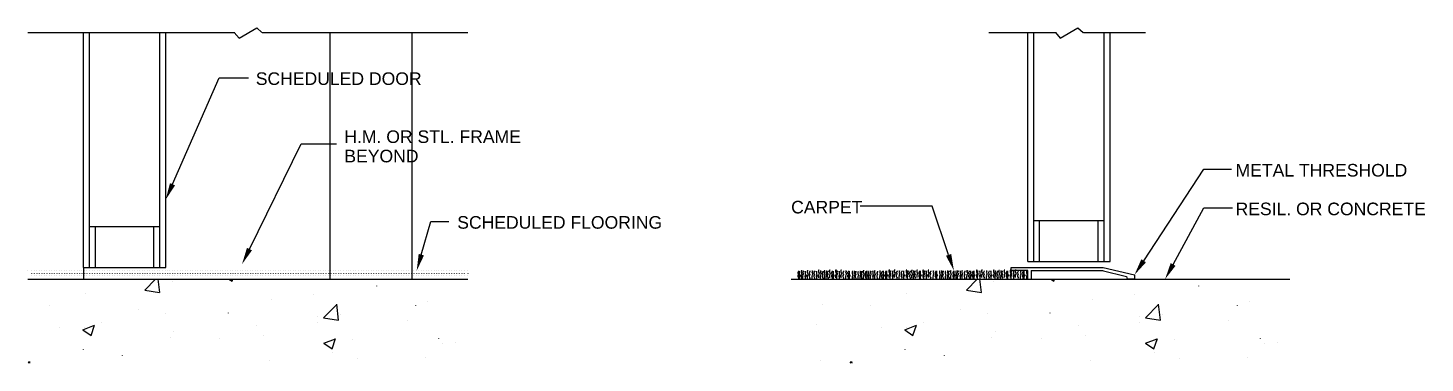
# Model space of a CAD drawing. Header units: millimetres. Extents: x 13966 to 119666, y -11631 to -5051.
# Drawn here: x 44126 to 60796, y -11631 to -7636 of the extents above; entities that cross this region are included whole.
import ezdxf

# ---------------------------------------------------------------- set-up
doc = ezdxf.new("R2010")
doc.units = ezdxf.units.MM
doc.header["$MEASUREMENT"] = 0
doc.layers.add('NewA-Zz_20_10_90-T_TextWindow', color=7, linetype='Continuous')
doc.layers.add('NewA-Zz_30_30-P_ExternalReferenceDrawing', color=7, linetype='Continuous')
doc.styles.add('GENERATED_STYLE_1', font='')
doc.styles.get('GENERATED_STYLE_1').set_extended_font_data('Arial')

msp = doc.modelspace()

# ---------------------------------------------------------------- hatches: boundary and pattern name
at = {"layer": 'NewA-Zz_30_30-P_ExternalReferenceDrawing', "linetype": 'Continuous', "lineweight": 13}
for points in [[(45881, -9512), (45820, -9486), (45770, -9682)], [(46799, -10287), (46739, -10257), (46680, -10452)], [(48851, -10348), (48788, -10329), (48764, -10531)], [(55142, -10330), (55079, -10351), (55175, -10530)], [(57466, -10430), (57411, -10393), (57329, -10579)], [(57819, -10471), (57761, -10439), (57694, -10631)]]:
    msp.add_hatch(color=7, dxfattribs=at).paths.add_polyline_path(points)

# ---------------------------------------------------------------- linework, layer by layer
at = {"layer": 'NewA-Zz_30_30-P_ExternalReferenceDrawing', "linetype": 'Continuous', "flags": 128}
for points in [[(46588, -7691), (46645, -7758), (46855, -7636), (46916, -7691)], [(56387, -7691), (56444, -7758), (56654, -7636), (56715, -7691)], [(44126, -7691), (46593, -7691)], [(44790, -10491), (44790, -7691)], [(44860, -10491), (44860, -7691)], [(45700, -10491), (45700, -7691)], [(45770, -10491), (45770, -7691)], [(46921, -7691), (49375, -7691)], [(47730, -10631), (47730, -7691)], [(48710, -10631), (48710, -7691)], [(55591, -7691), (56391, -7691)], [(56058, -10421), (56058, -7691)], [(56128, -10421), (56128, -7691)], [(56719, -7691), (57459, -7691)], [(56967, -10421), (56967, -7691)], [(57038, -10421), (57038, -7691)], [(45851, -9499), (46406, -8229), (46759, -8229)], [(46768, -10272), (47386, -9019), (47808, -9019)], [(57439, -10412), (58155, -9320), (58488, -9320)], [(55111, -10341), (54913, -9761), (54056, -9761)], [(57789, -10455), (58155, -9782), (58498, -9782)], [(44860, -10002), (45696, -10002)], [(48819, -10339), (48934, -9943), (49146, -9943)], [(56128, -9931), (56967, -9931)], [(56197, -10421), (56197, -9931)], [(56897, -10421), (56897, -9931)], [(44930, -10491), (44930, -10004)], [(45626, -10491), (45626, -10004)], [(44790, -10491), (44790, -10631)], [(44790, -10491), (45770, -10491)], [(56058, -10631), (56058, -10526), (55856, -10526), (55856, -10491)], [(55856, -10491), (56955, -10491)], [(56058, -10421), (57038, -10421)], [(56955, -10491), (57329, -10579), (57329, -10631)], [(44126, -10531), (44126, -10532)], [(44126, -10631), (49375, -10631)], [(44170, -10531), (44170, -10532)], [(44170, -10561), (44170, -10562)], [(44170, -10590), (44170, -10592)], [(44201, -10531), (44201, -10532)], [(44201, -10561), (44201, -10562)], [(44201, -10590), (44201, -10592)], [(44230, -10531), (44230, -10532)], [(44230, -10561), (44230, -10562)], [(44230, -10590), (44230, -10592)], [(44260, -10531), (44260, -10532)], [(44260, -10561), (44260, -10562)], [(44260, -10590), (44260, -10592)], [(44291, -10531), (44291, -10532)], [(44291, -10561), (44291, -10562)], [(44291, -10590), (44291, -10592)], [(44320, -10531), (44320, -10532)], [(44320, -10561), (44320, -10562)], [(44320, -10590), (44320, -10592)], [(44350, -10531), (44350, -10532)], [(44350, -10561), (44350, -10562)], [(44350, -10590), (44350, -10592)], [(44381, -10531), (44381, -10532)], [(44381, -10561), (44381, -10562)], [(44381, -10590), (44381, -10592)], [(44410, -10531), (44410, -10532)], [(44410, -10561), (44410, -10562)], [(44410, -10590), (44410, -10592)], [(44440, -10531), (44440, -10532)], [(44440, -10561), (44440, -10562)], [(44440, -10590), (44440, -10592)], [(44471, -10531), (44471, -10532)], [(44471, -10561), (44471, -10562)], [(44471, -10590), (44471, -10592)], [(44500, -10531), (44500, -10532)], [(44500, -10561), (44500, -10562)], [(44500, -10590), (44500, -10592)], [(44530, -10531), (44530, -10532)], [(44530, -10561), (44530, -10562)], [(44530, -10590), (44530, -10592)], [(44561, -10531), (44561, -10532)], [(44561, -10561), (44561, -10562)], [(44561, -10590), (44561, -10592)], [(44590, -10531), (44590, -10532)], [(44590, -10561), (44590, -10562)], [(44590, -10590), (44590, -10592)], [(44621, -10531), (44621, -10532)], [(44621, -10561), (44621, -10562)], [(44621, -10590), (44621, -10592)], [(44651, -10531), (44651, -10532)], [(44651, -10561), (44651, -10562)], [(44651, -10590), (44651, -10592)], [(44680, -10531), (44680, -10532)], [(44680, -10561), (44680, -10562)], [(44680, -10590), (44680, -10592)], [(44711, -10531), (44711, -10532)], [(44711, -10561), (44711, -10562)], [(44711, -10590), (44711, -10592)], [(44740, -10531), (44740, -10532)], [(44740, -10561), (44740, -10562)], [(44740, -10590), (44740, -10592)], [(44770, -10531), (44770, -10532)], [(44770, -10561), (44770, -10562)], [(44770, -10590), (44770, -10592)], [(44801, -10531), (44801, -10532)], [(44801, -10561), (44801, -10562)], [(44801, -10590), (44801, -10592)], [(44830, -10531), (44830, -10532)], [(44830, -10561), (44830, -10562)], [(44830, -10590), (44830, -10592)], [(44860, -10531), (44860, -10532)], [(44860, -10561), (44860, -10562)], [(44860, -10590), (44860, -10592)], [(44891, -10531), (44891, -10532)], [(44891, -10561), (44891, -10562)], [(44891, -10590), (44891, -10592)], [(44920, -10531), (44920, -10532)], [(44920, -10561), (44920, -10562)], [(44920, -10590), (44920, -10592)], [(44950, -10531), (44950, -10532)], [(44950, -10561), (44950, -10562)], [(44950, -10590), (44950, -10592)], [(44981, -10531), (44981, -10532)], [(44981, -10561), (44981, -10562)], [(44981, -10590), (44981, -10592)], [(45010, -10531), (45010, -10532)], [(45010, -10561), (45010, -10562)], [(45010, -10590), (45010, -10592)], [(45040, -10531), (45040, -10532)], [(45040, -10561), (45040, -10562)], [(45040, -10590), (45040, -10592)], [(45071, -10531), (45071, -10532)], [(45071, -10561), (45071, -10562)], [(45071, -10590), (45071, -10592)], [(45100, -10531), (45100, -10532)], [(45100, -10561), (45100, -10562)], [(45100, -10590), (45100, -10592)], [(45130, -10531), (45130, -10532)], [(45130, -10561), (45130, -10562)], [(45130, -10590), (45130, -10592)], [(45161, -10531), (45161, -10532)], [(45161, -10561), (45161, -10562)], [(45161, -10590), (45161, -10592)], [(45190, -10531), (45190, -10532)], [(45190, -10561), (45190, -10562)], [(45190, -10590), (45190, -10592)], [(45220, -10531), (45220, -10532)], [(45220, -10561), (45220, -10562)], [(45220, -10590), (45220, -10592)], [(45251, -10531), (45251, -10532)], [(45251, -10561), (45251, -10562)], [(45251, -10590), (45251, -10592)], [(45280, -10531), (45280, -10532)], [(45280, -10561), (45280, -10562)], [(45280, -10590), (45280, -10592)], [(45310, -10531), (45310, -10532)], [(45310, -10561), (45310, -10562)], [(45310, -10590), (45310, -10592)], [(45341, -10531), (45341, -10532)], [(45341, -10561), (45341, -10562)], [(45341, -10590), (45341, -10592)], [(45370, -10531), (45370, -10532)], [(45370, -10561), (45370, -10562)], [(45370, -10590), (45370, -10592)], [(45401, -10531), (45401, -10532)], [(45401, -10561), (45401, -10562)], [(45401, -10590), (45401, -10592)], [(45431, -10531), (45431, -10532)], [(45431, -10561), (45431, -10562)], [(45431, -10590), (45431, -10592)], [(45460, -10531), (45460, -10532)], [(45460, -10561), (45460, -10562)], [(45460, -10590), (45460, -10592)], [(45491, -10531), (45491, -10532)], [(45491, -10561), (45491, -10562)], [(45491, -10590), (45491, -10592)], [(45519, -10763), (45646, -10631)], [(45520, -10531), (45520, -10532)], [(45520, -10561), (45520, -10562)], [(45520, -10590), (45520, -10592)], [(45550, -10531), (45550, -10532)], [(45550, -10561), (45550, -10562)], [(45550, -10590), (45550, -10592)], [(45581, -10531), (45581, -10532)], [(45581, -10561), (45581, -10562)], [(45581, -10590), (45581, -10592)], [(45610, -10531), (45610, -10532)], [(45610, -10561), (45610, -10562)], [(45610, -10590), (45610, -10592)], [(45640, -10531), (45640, -10532)], [(45640, -10561), (45640, -10562)], [(45640, -10590), (45640, -10592)], [(45671, -10531), (45671, -10532)], [(45671, -10561), (45671, -10562)], [(45671, -10590), (45671, -10592)], [(45698, -10789), (45679, -10631)], [(45700, -10531), (45700, -10532)], [(45700, -10561), (45700, -10562)], [(45700, -10590), (45700, -10592)], [(45730, -10531), (45730, -10532)], [(45730, -10561), (45730, -10562)], [(45730, -10590), (45730, -10592)], [(45761, -10531), (45761, -10532)], [(45761, -10561), (45761, -10562)], [(45761, -10590), (45761, -10592)], [(45790, -10531), (45790, -10532)], [(45790, -10561), (45790, -10562)], [(45790, -10590), (45790, -10592)], [(45820, -10531), (45820, -10532)], [(45820, -10561), (45820, -10562)], [(45820, -10590), (45820, -10592)], [(45846, -10655), (45846, -10656)], [(45851, -10531), (45851, -10532)], [(45851, -10561), (45851, -10562)], [(45851, -10590), (45851, -10592)], [(45880, -10531), (45880, -10532)], [(45880, -10561), (45880, -10562)], [(45880, -10590), (45880, -10592)], [(45910, -10531), (45910, -10532)], [(45910, -10561), (45910, -10562)], [(45910, -10590), (45910, -10592)], [(45941, -10531), (45941, -10532)], [(45941, -10561), (45941, -10562)], [(45941, -10590), (45941, -10592)], [(45970, -10531), (45970, -10532)], [(45970, -10561), (45970, -10562)], [(45970, -10590), (45970, -10592)], [(46000, -10531), (46000, -10532)], [(46000, -10561), (46000, -10562)], [(46000, -10590), (46000, -10592)], [(46031, -10531), (46031, -10532)], [(46031, -10561), (46031, -10562)], [(46031, -10590), (46031, -10592)], [(46060, -10531), (46060, -10532)], [(46060, -10561), (46060, -10562)], [(46060, -10590), (46060, -10592)], [(46090, -10531), (46090, -10532)], [(46090, -10561), (46090, -10562)], [(46090, -10590), (46090, -10592)], [(46121, -10531), (46121, -10532)], [(46121, -10561), (46121, -10562)], [(46121, -10590), (46121, -10592)], [(46150, -10531), (46150, -10532)], [(46150, -10561), (46150, -10562)], [(46150, -10590), (46150, -10592)], [(46181, -10531), (46181, -10532)], [(46181, -10561), (46181, -10562)], [(46181, -10590), (46181, -10592)], [(46211, -10531), (46211, -10532)], [(46211, -10561), (46211, -10562)], [(46211, -10590), (46211, -10592)], [(46240, -10531), (46240, -10532)], [(46240, -10561), (46240, -10562)], [(46240, -10590), (46240, -10592)], [(46271, -10531), (46271, -10532)], [(46271, -10561), (46271, -10562)], [(46271, -10590), (46271, -10592)], [(46300, -10531), (46300, -10532)], [(46300, -10561), (46300, -10562)], [(46300, -10590), (46300, -10592)], [(46330, -10531), (46330, -10532)], [(46330, -10561), (46330, -10562)], [(46330, -10590), (46330, -10592)], [(46361, -10531), (46361, -10532)], [(46361, -10561), (46361, -10562)], [(46361, -10590), (46361, -10592)], [(46390, -10531), (46390, -10532)], [(46390, -10561), (46390, -10562)], [(46390, -10590), (46390, -10592)], [(46420, -10531), (46420, -10532)], [(46420, -10561), (46420, -10562)], [(46420, -10590), (46420, -10592)], [(46451, -10531), (46451, -10532)], [(46451, -10561), (46451, -10562)], [(46451, -10590), (46451, -10592)], [(46480, -10531), (46480, -10532)], [(46480, -10561), (46480, -10562)], [(46480, -10590), (46480, -10592)], [(46510, -10531), (46510, -10532)], [(46510, -10561), (46510, -10562)], [(46510, -10590), (46510, -10592)], [(46524, -10631), (46561, -10656)], [(46541, -10531), (46541, -10532)], [(46541, -10561), (46541, -10562)], [(46541, -10590), (46541, -10592)], [(46561, -10655), (46569, -10631)], [(46570, -10531), (46570, -10532)], [(46570, -10561), (46570, -10562)], [(46570, -10590), (46570, -10592)], [(46600, -10531), (46600, -10532)], [(46600, -10561), (46600, -10562)], [(46600, -10590), (46600, -10592)], [(46631, -10531), (46631, -10532)], [(46631, -10561), (46631, -10562)], [(46631, -10590), (46631, -10592)], [(46660, -10531), (46660, -10532)], [(46660, -10561), (46660, -10562)], [(46660, -10590), (46660, -10592)], [(46690, -10531), (46690, -10532)], [(46690, -10561), (46690, -10562)], [(46690, -10590), (46690, -10592)], [(46721, -10531), (46721, -10532)], [(46721, -10561), (46721, -10562)], [(46721, -10590), (46721, -10592)], [(46750, -10531), (46750, -10532)], [(46750, -10561), (46750, -10562)], [(46750, -10590), (46750, -10592)], [(46780, -10531), (46780, -10532)], [(46780, -10561), (46780, -10562)], [(46780, -10590), (46780, -10592)], [(46811, -10531), (46811, -10532)], [(46811, -10561), (46811, -10562)], [(46811, -10590), (46811, -10592)], [(46840, -10531), (46840, -10532)], [(46840, -10561), (46840, -10562)], [(46840, -10590), (46840, -10592)], [(46870, -10531), (46870, -10532)], [(46870, -10561), (46870, -10562)], [(46870, -10590), (46870, -10592)], [(46901, -10531), (46901, -10532)], [(46901, -10561), (46901, -10562)], [(46901, -10590), (46901, -10592)], [(46930, -10531), (46930, -10532)], [(46930, -10561), (46930, -10562)], [(46930, -10590), (46930, -10592)], [(46961, -10531), (46961, -10532)], [(46961, -10561), (46961, -10562)], [(46961, -10590), (46961, -10592)], [(46991, -10531), (46991, -10532)], [(46991, -10561), (46991, -10562)], [(46991, -10590), (46991, -10592)], [(47020, -10531), (47020, -10532)], [(47020, -10561), (47020, -10562)], [(47020, -10590), (47020, -10592)], [(47051, -10531), (47051, -10532)], [(47051, -10561), (47051, -10562)], [(47051, -10590), (47051, -10592)], [(47080, -10531), (47080, -10532)], [(47080, -10561), (47080, -10562)], [(47080, -10590), (47080, -10592)], [(47110, -10531), (47110, -10532)], [(47110, -10561), (47110, -10562)], [(47110, -10590), (47110, -10592)], [(47141, -10531), (47141, -10532)], [(47141, -10561), (47141, -10562)], [(47141, -10590), (47141, -10592)], [(47170, -10531), (47170, -10532)], [(47170, -10561), (47170, -10562)], [(47170, -10590), (47170, -10592)], [(47200, -10531), (47200, -10532)], [(47200, -10561), (47200, -10562)], [(47200, -10590), (47200, -10592)], [(47231, -10531), (47231, -10532)], [(47231, -10561), (47231, -10562)], [(47231, -10590), (47231, -10592)], [(47260, -10531), (47260, -10532)], [(47260, -10561), (47260, -10562)], [(47260, -10590), (47260, -10592)], [(47290, -10531), (47290, -10532)], [(47290, -10561), (47290, -10562)], [(47290, -10590), (47290, -10592)], [(47321, -10531), (47321, -10532)], [(47321, -10561), (47321, -10562)], [(47321, -10590), (47321, -10592)], [(47350, -10531), (47350, -10532)], [(47350, -10561), (47350, -10562)], [(47350, -10590), (47350, -10592)], [(47380, -10531), (47380, -10532)], [(47380, -10561), (47380, -10562)], [(47380, -10590), (47380, -10592)], [(47411, -10531), (47411, -10532)], [(47411, -10561), (47411, -10562)], [(47411, -10590), (47411, -10592)], [(47440, -10531), (47440, -10532)], [(47440, -10561), (47440, -10562)], [(47440, -10590), (47440, -10592)], [(47470, -10531), (47470, -10532)], [(47470, -10561), (47470, -10562)], [(47470, -10590), (47470, -10592)], [(47501, -10531), (47501, -10532)], [(47501, -10561), (47501, -10562)], [(47501, -10590), (47501, -10592)], [(47530, -10531), (47530, -10532)], [(47530, -10561), (47530, -10562)], [(47530, -10590), (47530, -10592)], [(47560, -10531), (47560, -10532)], [(47560, -10561), (47560, -10562)], [(47560, -10590), (47560, -10592)], [(47591, -10531), (47591, -10532)], [(47591, -10561), (47591, -10562)], [(47591, -10590), (47591, -10592)], [(47620, -10531), (47620, -10532)], [(47620, -10561), (47620, -10562)], [(47620, -10590), (47620, -10592)], [(47650, -10531), (47650, -10532)], [(47650, -10561), (47650, -10562)], [(47650, -10590), (47650, -10592)], [(47681, -10531), (47681, -10532)], [(47681, -10561), (47681, -10562)], [(47681, -10590), (47681, -10592)], [(47710, -10531), (47710, -10532)], [(47710, -10561), (47710, -10562)], [(47710, -10590), (47710, -10592)], [(47741, -10531), (47741, -10532)], [(47741, -10561), (47741, -10562)], [(47741, -10590), (47741, -10592)], [(47770, -10531), (47770, -10532)], [(47770, -10561), (47770, -10562)], [(47770, -10590), (47770, -10592)], [(47800, -10531), (47800, -10532)], [(47800, -10561), (47800, -10562)], [(47800, -10590), (47800, -10592)], [(47831, -10531), (47831, -10532)], [(47831, -10561), (47831, -10562)], [(47831, -10590), (47831, -10592)], [(47860, -10531), (47860, -10532)], [(47860, -10561), (47860, -10562)], [(47860, -10590), (47860, -10592)], [(47890, -10531), (47890, -10532)], [(47890, -10561), (47890, -10562)], [(47890, -10590), (47890, -10592)], [(47921, -10531), (47921, -10532)], [(47921, -10561), (47921, -10562)], [(47921, -10590), (47921, -10592)], [(47950, -10531), (47950, -10532)], [(47950, -10561), (47950, -10562)], [(47950, -10590), (47950, -10592)], [(47980, -10531), (47980, -10532)], [(47980, -10561), (47980, -10562)], [(47980, -10590), (47980, -10592)], [(48011, -10531), (48011, -10532)], [(48011, -10561), (48011, -10562)], [(48011, -10590), (48011, -10592)], [(48040, -10531), (48040, -10532)], [(48040, -10561), (48040, -10562)], [(48040, -10590), (48040, -10592)], [(48070, -10531), (48070, -10532)], [(48070, -10561), (48070, -10562)], [(48070, -10590), (48070, -10592)], [(48101, -10531), (48101, -10532)], [(48101, -10561), (48101, -10562)], [(48101, -10590), (48101, -10592)], [(48130, -10531), (48130, -10532)], [(48130, -10561), (48130, -10562)], [(48130, -10590), (48130, -10592)], [(48160, -10531), (48160, -10532)], [(48160, -10561), (48160, -10562)], [(48160, -10590), (48160, -10592)], [(48191, -10531), (48191, -10532)], [(48191, -10561), (48191, -10562)], [(48191, -10590), (48191, -10592)], [(48220, -10531), (48220, -10532)], [(48220, -10561), (48220, -10562)], [(48220, -10590), (48220, -10592)], [(48250, -10531), (48250, -10532)], [(48250, -10561), (48250, -10562)], [(48250, -10590), (48250, -10592)], [(48281, -10531), (48281, -10532)], [(48281, -10561), (48281, -10562)], [(48281, -10590), (48281, -10592)], [(48310, -10531), (48310, -10532)], [(48310, -10561), (48310, -10562)], [(48310, -10590), (48310, -10592)], [(48340, -10531), (48340, -10532)], [(48340, -10561), (48340, -10562)], [(48340, -10590), (48340, -10592)], [(48371, -10531), (48371, -10532)], [(48371, -10561), (48371, -10562)], [(48371, -10590), (48371, -10592)], [(48400, -10531), (48400, -10532)], [(48400, -10561), (48400, -10562)], [(48400, -10590), (48400, -10592)], [(48431, -10531), (48431, -10532)], [(48431, -10561), (48431, -10562)], [(48431, -10590), (48431, -10592)], [(48461, -10531), (48461, -10532)], [(48461, -10561), (48461, -10562)], [(48461, -10590), (48461, -10592)], [(48490, -10531), (48490, -10532)], [(48490, -10561), (48490, -10562)], [(48490, -10590), (48490, -10592)], [(48521, -10531), (48521, -10532)], [(48521, -10561), (48521, -10562)], [(48521, -10590), (48521, -10592)], [(48550, -10531), (48550, -10532)], [(48550, -10561), (48550, -10562)], [(48550, -10590), (48550, -10592)], [(48580, -10531), (48580, -10532)], [(48580, -10561), (48580, -10562)], [(48580, -10590), (48580, -10592)], [(48611, -10531), (48611, -10532)], [(48611, -10561), (48611, -10562)], [(48611, -10590), (48611, -10592)], [(48640, -10531), (48640, -10532)], [(48640, -10561), (48640, -10562)], [(48640, -10590), (48640, -10592)], [(48670, -10531), (48670, -10532)], [(48670, -10561), (48670, -10562)], [(48670, -10590), (48670, -10592)], [(48701, -10531), (48701, -10532)], [(48701, -10561), (48701, -10562)], [(48701, -10590), (48701, -10592)], [(48730, -10531), (48730, -10532)], [(48730, -10561), (48730, -10562)], [(48730, -10590), (48730, -10592)], [(48760, -10531), (48760, -10532)], [(48760, -10561), (48760, -10562)], [(48760, -10590), (48760, -10592)], [(48791, -10531), (48791, -10532)], [(48791, -10561), (48791, -10562)], [(48791, -10590), (48791, -10592)], [(48820, -10531), (48820, -10532)], [(48820, -10561), (48820, -10562)], [(48820, -10590), (48820, -10592)], [(48850, -10531), (48850, -10532)], [(48850, -10561), (48850, -10562)], [(48850, -10590), (48850, -10592)], [(48881, -10531), (48881, -10532)], [(48881, -10561), (48881, -10562)], [(48881, -10590), (48881, -10592)], [(48910, -10531), (48910, -10532)], [(48910, -10561), (48910, -10562)], [(48910, -10590), (48910, -10592)], [(48940, -10531), (48940, -10532)], [(48940, -10561), (48940, -10562)], [(48940, -10590), (48940, -10592)], [(48971, -10531), (48971, -10532)], [(48971, -10561), (48971, -10562)], [(48971, -10590), (48971, -10592)], [(49000, -10531), (49000, -10532)], [(49000, -10561), (49000, -10562)], [(49000, -10590), (49000, -10592)], [(49030, -10531), (49030, -10532)], [(49030, -10561), (49030, -10562)], [(49030, -10590), (49030, -10592)], [(49061, -10531), (49061, -10532)], [(49061, -10561), (49061, -10562)], [(49061, -10590), (49061, -10592)], [(49090, -10531), (49090, -10532)], [(49090, -10561), (49090, -10562)], [(49090, -10590), (49090, -10592)], [(49120, -10531), (49120, -10532)], [(49120, -10561), (49120, -10562)], [(49120, -10590), (49120, -10592)], [(49151, -10531), (49151, -10532)], [(49151, -10561), (49151, -10562)], [(49151, -10590), (49151, -10592)], [(49180, -10531), (49180, -10532)], [(49180, -10561), (49180, -10562)], [(49180, -10590), (49180, -10592)], [(49211, -10531), (49211, -10532)], [(49211, -10561), (49211, -10562)], [(49211, -10590), (49211, -10592)], [(49241, -10531), (49241, -10532)], [(49241, -10561), (49241, -10562)], [(49241, -10590), (49241, -10592)], [(49270, -10531), (49270, -10532)], [(49270, -10561), (49270, -10562)], [(49270, -10590), (49270, -10592)], [(49301, -10531), (49301, -10532)], [(49301, -10561), (49301, -10562)], [(49301, -10590), (49301, -10592)], [(49330, -10531), (49330, -10532)], [(49330, -10561), (49330, -10562)], [(49330, -10590), (49330, -10592)], [(49375, -10531), (49375, -10532)], [(49375, -10561), (49375, -10562)], [(49375, -10590), (49375, -10592)], [(53232, -10631), (59181, -10631)], [(53320, -10533), (53320, -10539), (53311, -10553), (53311, -10560), (53320, -10574), (53311, -10588), (53311, -10600), (53320, -10615), (53320, -10621), (53315, -10621)], [(53328, -10542), (53328, -10537), (53328, -10577), (53343, -10583), (53328, -10603), (53328, -10588), (53328, -10635)], [(53361, -10530), (53352, -10530), (53352, -10550), (53361, -10574), (53352, -10592), (53352, -10621)], [(53366, -10533), (53375, -10533), (53375, -10539), (53366, -10553), (53375, -10560), (53375, -10577), (53366, -10592), (53375, -10600), (53366, -10600), (53366, -10630)], [(53401, -10542), (53401, -10537), (53401, -10577), (53416, -10583), (53401, -10603), (53401, -10588), (53401, -10635)], [(53434, -10530), (53425, -10530), (53425, -10550), (53434, -10574), (53425, -10592), (53425, -10621)], [(53454, -10533), (53454, -10539), (53446, -10553), (53446, -10560), (53454, -10574), (53446, -10588), (53446, -10600), (53454, -10615), (53454, -10621), (53448, -10621)], [(53478, -10533), (53486, -10533), (53486, -10539), (53478, -10553), (53486, -10560), (53486, -10577), (53478, -10592), (53486, -10600), (53478, -10600), (53478, -10630)], [(53512, -10533), (53512, -10539), (53504, -10553), (53504, -10560), (53512, -10574), (53504, -10588), (53504, -10600), (53512, -10615), (53512, -10621), (53507, -10621)], [(53533, -10542), (53533, -10537), (53533, -10577), (53547, -10583), (53533, -10603), (53533, -10588), (53533, -10635)], [(53568, -10525), (53559, -10525), (53559, -10545), (53568, -10568), (53559, -10585), (53559, -10615)], [(53577, -10533), (53586, -10533), (53586, -10539), (53577, -10553), (53586, -10560), (53586, -10577), (53577, -10592), (53586, -10600), (53577, -10600), (53577, -10630)], [(53612, -10537), (53612, -10542), (53602, -10557), (53602, -10562), (53612, -10577), (53602, -10592), (53602, -10603), (53612, -10618), (53612, -10623), (53606, -10623)], [(53635, -10530), (53626, -10530), (53626, -10550), (53635, -10574), (53626, -10592), (53626, -10621)], [(53647, -10533), (53655, -10533), (53655, -10539), (53647, -10553), (53655, -10560), (53655, -10577), (53647, -10592), (53655, -10600), (53647, -10600), (53647, -10630)], [(53673, -10533), (53673, -10539), (53664, -10553), (53664, -10560), (53673, -10574), (53664, -10588), (53664, -10600), (53673, -10615), (53673, -10621), (53667, -10621)], [(53699, -10525), (53690, -10525), (53690, -10545), (53699, -10568), (53690, -10585), (53690, -10615)], [(53722, -10533), (53722, -10539), (53714, -10553), (53714, -10560), (53722, -10574), (53714, -10588), (53714, -10600), (53722, -10615), (53722, -10621), (53717, -10621)], [(53732, -10542), (53732, -10537), (53732, -10577), (53745, -10583), (53732, -10603), (53732, -10588), (53732, -10635)], [(53772, -10525), (53763, -10525), (53763, -10545), (53772, -10568), (53763, -10585), (53763, -10615)], [(53772, -10533), (53781, -10533), (53781, -10539), (53772, -10553), (53781, -10560), (53781, -10577), (53772, -10592), (53781, -10600), (53772, -10600), (53772, -10630)], [(53805, -10542), (53805, -10537), (53805, -10577), (53818, -10583), (53805, -10603), (53805, -10588), (53805, -10635)], [(53833, -10525), (53825, -10525), (53825, -10545), (53833, -10568), (53825, -10585), (53825, -10615)], [(53856, -10533), (53856, -10539), (53848, -10553), (53848, -10560), (53856, -10574), (53848, -10588), (53848, -10600), (53856, -10615), (53856, -10621), (53851, -10621)], [(53880, -10533), (53889, -10533), (53889, -10539), (53880, -10553), (53889, -10560), (53889, -10577), (53880, -10592), (53889, -10600), (53880, -10600), (53880, -10630)], [(53915, -10533), (53915, -10539), (53906, -10553), (53906, -10560), (53915, -10574), (53906, -10588), (53906, -10600), (53915, -10615), (53915, -10621), (53909, -10621)], [(53924, -10542), (53924, -10537), (53924, -10577), (53938, -10583), (53924, -10603), (53924, -10588), (53924, -10635)], [(53968, -10539), (53959, -10539), (53959, -10560), (53968, -10583), (53959, -10600), (53959, -10630)], [(53982, -10537), (53991, -10537), (53991, -10542), (53982, -10557), (53991, -10562), (53991, -10580), (53982, -10595), (53991, -10603), (53982, -10603), (53982, -10633)], [(54006, -10537), (54006, -10542), (53997, -10557), (53997, -10562), (54006, -10577), (53997, -10592), (53997, -10603), (54006, -10618), (54006, -10623), (53999, -10623)], [(54037, -10542), (54029, -10542), (54029, -10562), (54037, -10585), (54029, -10603), (54029, -10633)], [(54052, -10537), (54061, -10537), (54061, -10542), (54052, -10557), (54061, -10562), (54061, -10580), (54052, -10595), (54061, -10603), (54052, -10603), (54052, -10633)], [(54076, -10537), (54076, -10542), (54067, -10557), (54067, -10562), (54076, -10577), (54067, -10592), (54067, -10603), (54076, -10618), (54076, -10623), (54069, -10623)], [(54102, -10533), (54092, -10533), (54092, -10553), (54102, -10577), (54092, -10595), (54092, -10623)], [(54125, -10537), (54125, -10542), (54116, -10557), (54116, -10562), (54125, -10577), (54116, -10592), (54116, -10603), (54125, -10618), (54125, -10623), (54119, -10623)], [(54134, -10539), (54134, -10533), (54134, -10574), (54149, -10580), (54134, -10600), (54134, -10588), (54134, -10633)], [(54165, -10539), (54157, -10539), (54157, -10560), (54165, -10583), (54157, -10600), (54157, -10630)], [(54175, -10537), (54183, -10537), (54183, -10542), (54175, -10557), (54183, -10562), (54183, -10580), (54175, -10595), (54183, -10603), (54175, -10603), (54175, -10633)], [(54207, -10539), (54207, -10533), (54207, -10574), (54222, -10580), (54207, -10600), (54207, -10588), (54207, -10633)], [(54235, -10533), (54227, -10533), (54227, -10553), (54235, -10577), (54227, -10595), (54227, -10623)], [(54262, -10537), (54262, -10542), (54253, -10557), (54253, -10562), (54262, -10577), (54253, -10592), (54253, -10603), (54262, -10618), (54262, -10623), (54256, -10623)], [(54285, -10530), (54295, -10530), (54295, -10537), (54285, -10550), (54295, -10557), (54295, -10574), (54285, -10588), (54295, -10598), (54285, -10598), (54285, -10626)], [(54318, -10537), (54318, -10542), (54308, -10557), (54308, -10562), (54318, -10577), (54308, -10592), (54308, -10603), (54318, -10618), (54318, -10623), (54312, -10623)], [(54330, -10539), (54330, -10533), (54330, -10574), (54343, -10580), (54330, -10600), (54330, -10588), (54330, -10633)], [(54361, -10530), (54361, -10537), (54353, -10550), (54353, -10557), (54361, -10571), (54353, -10585), (54353, -10598), (54361, -10612), (54361, -10618), (54355, -10618)], [(54370, -10539), (54370, -10533), (54370, -10574), (54385, -10580), (54370, -10600), (54370, -10585), (54370, -10633)], [(54408, -10522), (54399, -10522), (54399, -10542), (54408, -10565), (54399, -10583), (54399, -10612)], [(54408, -10530), (54416, -10530), (54416, -10537), (54408, -10550), (54416, -10557), (54416, -10574), (54408, -10588), (54416, -10598), (54408, -10598), (54408, -10626)], [(54443, -10539), (54443, -10533), (54443, -10574), (54458, -10580), (54443, -10600), (54443, -10585), (54443, -10633)], [(54472, -10522), (54463, -10522), (54463, -10542), (54472, -10565), (54463, -10583), (54463, -10612)], [(54496, -10530), (54496, -10537), (54486, -10550), (54486, -10557), (54496, -10571), (54486, -10585), (54486, -10598), (54496, -10612), (54496, -10618), (54489, -10618)], [(54519, -10530), (54527, -10530), (54527, -10537), (54519, -10550), (54527, -10557), (54527, -10574), (54519, -10588), (54527, -10598), (54519, -10598), (54519, -10626)], [(54554, -10530), (54554, -10537), (54545, -10550), (54545, -10557), (54554, -10571), (54545, -10585), (54545, -10598), (54554, -10612), (54554, -10618), (54548, -10618)], [(54574, -10539), (54574, -10533), (54574, -10574), (54589, -10580), (54574, -10600), (54574, -10585), (54574, -10633)], [(54612, -10522), (54604, -10522), (54604, -10542), (54612, -10565), (54604, -10583), (54604, -10612)], [(54618, -10530), (54627, -10530), (54627, -10537), (54618, -10550), (54627, -10557), (54627, -10574), (54618, -10588), (54627, -10598), (54618, -10598), (54618, -10626)], [(54653, -10533), (54653, -10539), (54644, -10553), (54644, -10560), (54653, -10574), (54644, -10588), (54644, -10600), (54653, -10615), (54653, -10621), (54647, -10621)], [(54679, -10527), (54670, -10527), (54670, -10548), (54679, -10571), (54670, -10588), (54670, -10618)], [(54688, -10530), (54697, -10530), (54697, -10537), (54688, -10550), (54697, -10557), (54697, -10574), (54688, -10588), (54697, -10598), (54688, -10598), (54688, -10626)], [(54714, -10530), (54714, -10537), (54705, -10550), (54705, -10557), (54714, -10571), (54705, -10585), (54705, -10598), (54714, -10612), (54714, -10618), (54708, -10618)], [(54740, -10522), (54732, -10522), (54732, -10542), (54740, -10565), (54732, -10583), (54732, -10612)], [(54763, -10530), (54763, -10537), (54755, -10550), (54755, -10557), (54763, -10571), (54755, -10585), (54755, -10598), (54763, -10612), (54763, -10618), (54758, -10618)], [(54773, -10539), (54773, -10533), (54773, -10574), (54787, -10580), (54773, -10600), (54773, -10585), (54773, -10633)], [(54813, -10522), (54805, -10522), (54805, -10542), (54813, -10565), (54805, -10583), (54805, -10612)], [(54813, -10530), (54822, -10530), (54822, -10537), (54813, -10550), (54822, -10557), (54822, -10574), (54813, -10588), (54822, -10598), (54813, -10598), (54813, -10626)], [(54845, -10539), (54845, -10533), (54845, -10574), (54860, -10580), (54845, -10600), (54845, -10585), (54845, -10633)], [(54875, -10522), (54866, -10522), (54866, -10542), (54875, -10565), (54866, -10583), (54866, -10612)], [(54898, -10530), (54898, -10537), (54889, -10550), (54889, -10557), (54898, -10571), (54889, -10585), (54889, -10598), (54898, -10612), (54898, -10618), (54893, -10618)], [(54921, -10530), (54930, -10530), (54930, -10537), (54921, -10550), (54930, -10557), (54930, -10574), (54921, -10588), (54930, -10598), (54921, -10598), (54921, -10626)], [(54959, -10530), (54959, -10537), (54951, -10550), (54951, -10557), (54959, -10571), (54951, -10585), (54951, -10598), (54959, -10612), (54959, -10618), (54953, -10618)], [(54965, -10539), (54965, -10533), (54965, -10574), (54979, -10580), (54965, -10600), (54965, -10585), (54965, -10633)], [(55009, -10537), (55001, -10537), (55001, -10557), (55009, -10580), (55001, -10598), (55001, -10626)], [(55024, -10533), (55032, -10533), (55032, -10539), (55024, -10553), (55032, -10560), (55032, -10577), (55024, -10592), (55032, -10600), (55024, -10600), (55024, -10630)], [(55047, -10533), (55047, -10539), (55038, -10553), (55038, -10560), (55047, -10574), (55038, -10588), (55038, -10600), (55047, -10615), (55047, -10621), (55041, -10621)], [(55079, -10539), (55070, -10539), (55070, -10560), (55079, -10583), (55070, -10600), (55070, -10630)], [(55094, -10533), (55102, -10533), (55102, -10539), (55094, -10553), (55102, -10560), (55102, -10577), (55094, -10592), (55102, -10600), (55094, -10600), (55094, -10630)], [(55117, -10533), (55117, -10539), (55107, -10553), (55107, -10560), (55117, -10574), (55107, -10588), (55107, -10600), (55117, -10615), (55117, -10621), (55111, -10621)], [(55143, -10530), (55134, -10530), (55134, -10550), (55143, -10574), (55134, -10592), (55134, -10621)], [(55169, -10533), (55169, -10539), (55160, -10553), (55160, -10560), (55169, -10574), (55160, -10588), (55160, -10600), (55169, -10615), (55169, -10621), (55163, -10621)], [(55175, -10537), (55175, -10530), (55175, -10571), (55190, -10577), (55175, -10598), (55175, -10585), (55175, -10630)], [(55207, -10537), (55198, -10537), (55198, -10557), (55207, -10580), (55198, -10598), (55198, -10626)], [(55215, -10533), (55225, -10533), (55225, -10539), (55215, -10553), (55225, -10560), (55225, -10577), (55215, -10592), (55225, -10600), (55215, -10600), (55215, -10630)], [(55248, -10537), (55248, -10530), (55248, -10571), (55263, -10577), (55248, -10598), (55248, -10585), (55248, -10630)], [(55277, -10530), (55268, -10530), (55268, -10550), (55277, -10574), (55268, -10592), (55268, -10621)], [(55303, -10533), (55303, -10539), (55295, -10553), (55295, -10560), (55303, -10574), (55295, -10588), (55295, -10600), (55303, -10615), (55303, -10621), (55298, -10621)], [(55326, -10527), (55335, -10527), (55335, -10533), (55326, -10548), (55335, -10553), (55335, -10571), (55326, -10585), (55335, -10595), (55326, -10595), (55326, -10623)], [(55326, -10763), (55452, -10631)], [(55359, -10533), (55359, -10539), (55350, -10553), (55350, -10560), (55359, -10574), (55350, -10588), (55350, -10600), (55359, -10615), (55359, -10621), (55353, -10621)], [(55371, -10537), (55371, -10530), (55371, -10571), (55385, -10577), (55371, -10598), (55371, -10585), (55371, -10630)], [(55403, -10530), (55403, -10537), (55394, -10550), (55394, -10557), (55403, -10571), (55394, -10585), (55394, -10598), (55403, -10612), (55403, -10618), (55396, -10618)], [(55411, -10539), (55411, -10533), (55411, -10574), (55426, -10580), (55411, -10600), (55411, -10585), (55411, -10633)], [(55452, -10522), (55443, -10522), (55443, -10542), (55452, -10565), (55443, -10583), (55443, -10612)], [(55452, -10530), (55461, -10530), (55461, -10537), (55452, -10550), (55461, -10557), (55461, -10574), (55452, -10588), (55461, -10598), (55452, -10598), (55452, -10626)], [(55484, -10539), (55484, -10533), (55484, -10574), (55499, -10580), (55484, -10600), (55484, -10585), (55484, -10633)], [(55504, -10789), (55485, -10631)], [(55514, -10522), (55504, -10522), (55504, -10542), (55514, -10565), (55504, -10583), (55504, -10612)], [(55537, -10530), (55537, -10537), (55528, -10550), (55528, -10557), (55537, -10571), (55528, -10585), (55528, -10598), (55537, -10612), (55537, -10618), (55531, -10618)], [(55560, -10530), (55569, -10530), (55569, -10537), (55560, -10550), (55569, -10557), (55569, -10574), (55560, -10588), (55569, -10598), (55560, -10598), (55560, -10626)], [(55595, -10530), (55595, -10537), (55586, -10550), (55586, -10557), (55595, -10571), (55586, -10585), (55586, -10598), (55595, -10612), (55595, -10618), (55589, -10618)], [(55615, -10539), (55615, -10533), (55615, -10574), (55630, -10580), (55615, -10600), (55615, -10585), (55615, -10633)], [(55653, -10522), (55645, -10522), (55645, -10542), (55653, -10565), (55645, -10583), (55645, -10612)], [(55652, -10655), (55652, -10656)], [(55662, -10530), (55670, -10530), (55670, -10537), (55662, -10550), (55670, -10557), (55670, -10574), (55662, -10588), (55670, -10598), (55662, -10598), (55662, -10626)], [(55694, -10533), (55694, -10539), (55685, -10553), (55685, -10560), (55694, -10574), (55685, -10588), (55685, -10600), (55694, -10615), (55694, -10621), (55688, -10621)], [(55720, -10527), (55712, -10527), (55712, -10548), (55720, -10571), (55712, -10588), (55712, -10618)], [(55732, -10530), (55741, -10530), (55741, -10537), (55732, -10550), (55741, -10557), (55741, -10574), (55732, -10588), (55741, -10598), (55732, -10598), (55732, -10626)], [(55755, -10530), (55755, -10537), (55747, -10550), (55747, -10557), (55755, -10571), (55747, -10585), (55747, -10598), (55755, -10612), (55755, -10618), (55750, -10618)], [(55782, -10522), (55773, -10522), (55773, -10542), (55782, -10565), (55773, -10583), (55773, -10612)], [(55805, -10530), (55805, -10537), (55796, -10550), (55796, -10557), (55805, -10571), (55796, -10585), (55796, -10598), (55805, -10612), (55805, -10618), (55800, -10618)], [(55813, -10539), (55813, -10533), (55813, -10574), (55828, -10580), (55813, -10600), (55813, -10585), (55813, -10633)], [(55855, -10522), (55846, -10522), (55846, -10542), (55855, -10565), (55846, -10583), (55846, -10612)], [(55855, -10530), (55863, -10530), (55863, -10537), (55855, -10550), (55863, -10557), (55863, -10574), (55855, -10588), (55863, -10598), (55855, -10598), (55855, -10626)], [(55886, -10539), (55886, -10533), (55886, -10574), (55901, -10580), (55886, -10600), (55886, -10585), (55886, -10633)], [(55916, -10522), (55907, -10522), (55907, -10542), (55916, -10565), (55907, -10583), (55907, -10612)], [(55942, -10530), (55942, -10537), (55933, -10550), (55933, -10557), (55942, -10571), (55933, -10585), (55933, -10598), (55942, -10612), (55942, -10618), (55936, -10618)], [(55963, -10530), (55971, -10530), (55971, -10537), (55963, -10550), (55971, -10557), (55971, -10574), (55963, -10588), (55971, -10598), (55963, -10598), (55963, -10626)], [(56001, -10530), (56001, -10537), (55992, -10550), (55992, -10557), (56001, -10571), (55992, -10585), (55992, -10598), (56001, -10612), (56001, -10618), (55994, -10618)], [(56009, -10539), (56009, -10533), (56009, -10574), (56024, -10580), (56009, -10600), (56009, -10585), (56009, -10633)], [(56050, -10537), (56041, -10537), (56041, -10557), (56050, -10580), (56041, -10598), (56041, -10626)], [(56095, -10526), (56095, -10631)], [(56095, -10526), (56955, -10526)], [(56330, -10631), (56367, -10656)], [(56367, -10655), (56375, -10631)], [(56944, -10526), (57233, -10599)], [(57329, -10631), (57247, -10631), (57239, -10599)], [(44808, -10805), (44808, -10806)], [(45519, -10763), (45697, -10791)], [(47528, -10813), (47528, -10814)], [(48285, -10712), (48285, -10713)], [(54614, -10805), (54614, -10806)], [(55326, -10763), (55504, -10791)], [(57334, -10813), (57334, -10814)], [(58092, -10712), (58092, -10713)], [(44377, -10943), (44377, -10944)], [(45445, -10988), (45445, -10989)], [(47028, -10878), (47028, -10879)], [(47654, -11093), (47810, -10931)], [(47832, -11121), (47811, -10930)], [(48749, -10942), (48749, -10943)], [(48899, -10902), (48899, -10903)], [(53604, -10932), (53604, -10933)], [(54185, -10943), (54185, -10944)], [(55251, -10988), (55251, -10989)], [(56834, -10878), (56834, -10879)], [(57460, -11093), (57617, -10931)], [(57639, -11121), (57617, -10930)], [(58555, -10942), (58555, -10943)], [(58705, -10902), (58705, -10903)], [(45006, -11144), (45006, -11145)], [(45764, -11045), (45764, -11046)], [(46513, -11034), (46513, -11035)], [(47581, -11078), (47581, -11079)], [(47583, -11142), (47583, -11143)], [(47654, -11093), (47832, -11121)], [(47859, -11052), (47859, -11053)], [(48649, -11124), (48649, -11125)], [(53538, -11167), (53538, -11168)], [(54813, -11144), (54813, -11145)], [(55570, -11045), (55570, -11046)], [(56319, -11034), (56319, -11035)], [(57387, -11078), (57387, -11079)], [(57389, -11142), (57389, -11143)], [(57460, -11093), (57639, -11121)], [(57665, -11052), (57665, -11053)], [(58455, -11124), (58455, -11125)], [(44506, -11211), (44506, -11212)], [(44781, -11234), (44920, -11180)], [(44781, -11234), (44880, -11302)], [(44800, -11212), (44800, -11213)], [(44880, -11301), (44921, -11180)], [(45822, -11321), (45822, -11322)], [(45868, -11257), (45868, -11258)], [(46850, -11180), (46850, -11181)], [(46934, -11302), (46934, -11303)], [(49023, -11336), (49023, -11337)], [(54313, -11211), (54313, -11212)], [(54587, -11234), (54727, -11180)], [(54587, -11234), (54686, -11302)], [(54606, -11212), (54606, -11213)], [(54686, -11301), (54727, -11180)], [(55628, -11321), (55628, -11322)], [(55674, -11257), (55674, -11258)], [(56656, -11180), (56656, -11181)], [(56741, -11302), (56741, -11303)], [(58828, -11336), (58828, -11337)], [(44784, -11471), (44784, -11472)], [(46417, -11342), (46417, -11343)], [(47655, -11394), (47795, -11341)], [(47655, -11394), (47755, -11462)], [(47755, -11460), (47795, -11340)], [(47759, -11502), (47759, -11503)], [(48002, -11347), (48002, -11348)], [(49070, -11393), (49070, -11394)], [(49229, -11381), (49229, -11382)], [(54590, -11471), (54590, -11472)], [(56223, -11342), (56223, -11343)], [(57461, -11394), (57601, -11341)], [(57461, -11394), (57561, -11462)], [(57561, -11460), (57602, -11340)], [(57565, -11502), (57565, -11503)], [(57809, -11347), (57809, -11348)], [(58876, -11393), (58876, -11394)], [(59035, -11381), (59035, -11382)], [(44132, -11631), (44146, -11613)], [(44150, -11631), (44147, -11613)], [(45251, -11542), (45251, -11543)], [(47002, -11601), (47002, -11602)], [(48063, -11581), (48063, -11582)], [(48874, -11567), (48874, -11568)], [(53579, -11599), (53579, -11600)], [(53938, -11631), (53953, -11613), (53956, -11631)], [(55057, -11542), (55057, -11543)], [(56808, -11601), (56808, -11602)], [(57869, -11581), (57869, -11582)], [(58680, -11567), (58680, -11568)]]:
    msp.add_lwpolyline(points, dxfattribs=at)

# ---------------------------------------------------------------- texts
at = {"layer": 'NewA-Zz_20_10_90-T_TextWindow', "linetype": 'Continuous', "char_height": 150, "attachment_point": 1, "style": 'GENERATED_STYLE_1'}
for s, insert in [('\\A1;{\\fArial|b0|i0|c0|p34;SCHEDULED DOOR}', (46844, -8165)), ('\\A1;{\\fArial|b0|i0|c0|p34;METAL THRESHOLD}', (58535, -9257)), ('\\A1;{\\fArial|b0|i0|c0|p34;CARPET}', (53232, -9697)), ('\\A1;{\\fArial|b0|i0|c0|p34;RESIL. OR CONCRETE}', (58535, -9718)), ('\\A1;{\\fArial|b0|i0|c0|p34;SCHEDULED FLOORING}', (49248, -9879))]:
    msp.add_mtext(s, dxfattribs=dict(at, insert=insert))
at = {"layer": 'NewA-Zz_20_10_90-T_TextWindow', "linetype": 'Continuous', "insert": (47901, -8857), "char_height": 150, "attachment_point": 1, "line_spacing_factor": 0.92341, "style": 'GENERATED_STYLE_1'}
msp.add_mtext('\\A1;{\\fArial|b0|i0|c0|p34;H.M. OR STL. FRAME\\P\\fArial|b0|i0|c0|p34;BEYOND}', dxfattribs=at)

doc.saveas('drawing.dxf')
